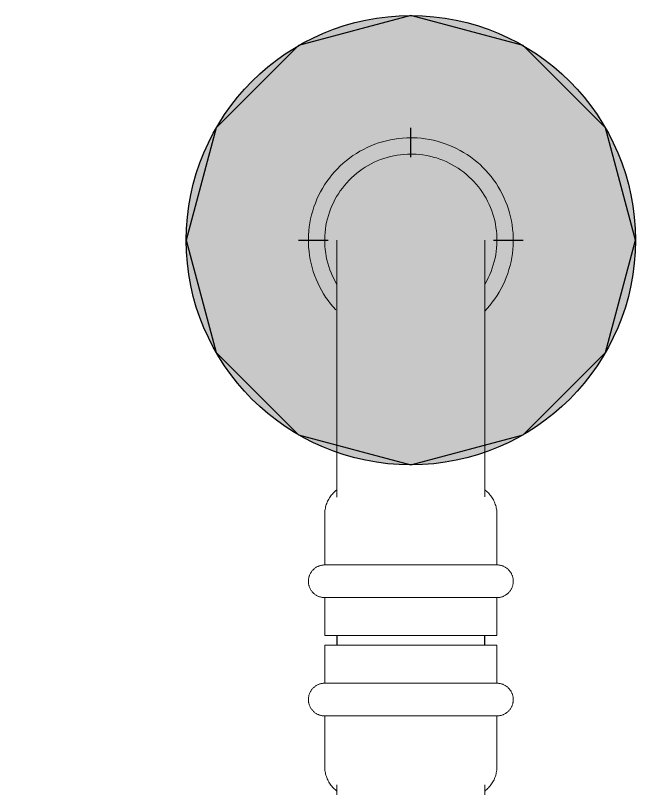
# Model space of a CAD drawing. Header units: inches. Extents: x -3327 to -1, y 8 to 1328.
# Drawn here: x -3121.24 to -3115.72, y 142.83 to 149.71 of the extents above; entities that cross this region are included whole.
import ezdxf

# ---------------------------------------------------------------- set-up
doc = ezdxf.new("R2010")
doc.units = ezdxf.units.IN
doc.header["$MEASUREMENT"] = 0
doc.layers.add('P-PIPE', color=3, linetype='Continuous', lineweight=9)
doc.layers.add('X - REF - FP', color=7, linetype='Continuous', true_color=0xb90000)

# ---------------------------------------------------------------- blocks, each defined once
blk = doc.blocks.new('Victaulic-VicPress316-Elbow 90-45deg Style P568_P571 - Standard-V1-SECOND LEVEL')
at = {"layer": 'P-PIPE'}
for p, q in [((-0.7665, 3.52), (-0.7665, 3.1815)), ((0.7665, 3.52), (-0.7665, 3.52)), ((0.7665, 3.1815), (0.7665, 3.52)), ((-0.7665, 3.1815), (0.7665, 3.1815)), ((-0.7665, 2.8905), (-0.7665, 2.439)), ((-0.7665, 2.8905), (0.7665, 2.8905)), ((0.7665, 2.439), (0.7665, 2.8905)), ((-0.6575, 2.2777), (-0.6575, 1.393)), ((0.6575, 1.393), (0.6575, 2.2777)), ((-3.1815, 0.7665), (-3.52, 0.7665)), ((-3.52, 0.7665), (-3.52, -0.7665)), ((-3.1815, -0.7665), (-3.1815, 0.7665)), ((-2.439, 0.7665), (-2.8905, 0.7665)), ((-2.8905, -0.7665), (-2.8905, 0.7665)), ((-1.393, 0.6575), (-2.2777, 0.6575)), ((-2.2777, -0.6575), (-1.393, -0.6575)), ((-3.52, -0.7665), (-3.1815, -0.7665)), ((-2.8905, -0.7665), (-2.439, -0.7665))]:
    blk.add_line(p, q, dxfattribs=at)
at = {"layer": 'P-PIPE', "flags": 128}
for points in [[(-0.7665, 2.8905), (-0.7723, 2.8906), (-0.7781, 2.891), (-0.7839, 2.8915), (-0.7897, 2.8924), (-0.7954, 2.8934), (-0.8011, 2.8947), (-0.8067, 2.8962), (-0.8123, 2.8979), (-0.8178, 2.8998), (-0.8232, 2.902), (-0.8285, 2.9044), (-0.8337, 2.9069), (-0.8388, 2.9097), (-0.8438, 2.9127), (-0.8487, 2.9159), (-0.8534, 2.9193), (-0.858, 2.9229), (-0.8624, 2.9266), (-0.8667, 2.9305), (-0.8709, 2.9346), (-0.8748, 2.9389), (-0.8786, 2.9433), (-0.8823, 2.9479), (-0.8857, 2.9526), (-0.8889, 2.9574), (-0.892, 2.9623), (-0.8948, 2.9674), (-0.8975, 2.9726), (-0.8999, 2.9779), (-0.9021, 2.9833), (-0.9041, 2.9887), (-0.9059, 2.9943), (-0.9074, 2.9999), (-0.9088, 3.0056), (-0.9099, 3.0113), (-0.9108, 3.017), (-0.9114, 3.0228), (-0.9118, 3.0286), (-0.912, 3.0344), (-0.9119, 3.0402), (-0.9117, 3.0461), (-0.9111, 3.0519), (-0.9104, 3.0576), (-0.9094, 3.0634), (-0.9082, 3.0691), (-0.9068, 3.0747), (-0.9051, 3.0803), (-0.9032, 3.0858), (-0.9011, 3.0912), (-0.8988, 3.0965), (-0.8963, 3.1018), (-0.8935, 3.1069), (-0.8906, 3.112), (-0.8875, 3.1169), (-0.8841, 3.1216), (-0.8806, 3.1263), (-0.8769, 3.1308), (-0.873, 3.1351), (-0.869, 3.1393), (-0.8648, 3.1433), (-0.8604, 3.1471), (-0.8559, 3.1508), (-0.8512, 3.1543), (-0.8464, 3.1576), (-0.8415, 3.1607), (-0.8365, 3.1636), (-0.8313, 3.1663), (-0.826, 3.1688), (-0.8207, 3.171), (-0.8152, 3.1731), (-0.8097, 3.1749), (-0.8041, 3.1765), (-0.7985, 3.1779), (-0.7928, 3.1791), (-0.787, 3.18), (-0.7813, 3.1807), (-0.7755, 3.1812), (-0.7696, 3.1815), (-0.7665, 3.1815)], [(0.7665, 3.1815), (0.7659, 3.1815), (0.764, 3.1815), (0.761, 3.1815), (0.7567, 3.1815), (0.7512, 3.1815), (0.7445, 3.1815), (0.7366, 3.1815), (0.7276, 3.1815), (0.7174, 3.1815), (0.706, 3.1815), (0.6935, 3.1815), (0.6799, 3.1815), (0.6652, 3.1815), (0.6494, 3.1815), (0.6326, 3.1815), (0.6148, 3.1815), (0.596, 3.1815), (0.5763, 3.1815), (0.5556, 3.1815), (0.534, 3.1815), (0.5116, 3.1815), (0.4884, 3.1815), (0.4644, 3.1815), (0.4396, 3.1815), (0.4141, 3.1815), (0.388, 3.1815), (0.3613, 3.1815), (0.334, 3.1815), (0.3061, 3.1815), (0.2777, 3.1815), (0.249, 3.1815), (0.2198, 3.1815), (0.1902, 3.1815), (0.1604, 3.1815), (0.1303, 3.1815), (0.1, 3.1815), (0.0695, 3.1815), (0.0389, 3.1815), (0.0083, 3.1815), (-0.0224, 3.1815), (-0.053, 3.1815), (-0.0835, 3.1815), (-0.1139, 3.1815), (-0.1442, 3.1815), (-0.1742, 3.1815), (-0.2039, 3.1815), (-0.2332, 3.1815), (-0.2623, 3.1815), (-0.2908, 3.1815), (-0.319, 3.1815), (-0.3466, 3.1815), (-0.3737, 3.1815), (-0.4001, 3.1815), (-0.4259, 3.1815), (-0.4511, 3.1815), (-0.4755, 3.1815), (-0.4992, 3.1815), (-0.522, 3.1815), (-0.5441, 3.1815), (-0.5652, 3.1815), (-0.5855, 3.1815), (-0.6048, 3.1815), (-0.6231, 3.1815), (-0.6405, 3.1815), (-0.6568, 3.1815), (-0.6721, 3.1815), (-0.6863, 3.1815), (-0.6994, 3.1815), (-0.7114, 3.1815), (-0.7222, 3.1815), (-0.7319, 3.1815), (-0.7404, 3.1815), (-0.7478, 3.1815), (-0.7539, 3.1815), (-0.7588, 3.1815), (-0.7625, 3.1815), (-0.765, 3.1815), (-0.7663, 3.1815), (-0.7665, 3.1815)], [(-0.7665, 3.1815), (-0.7659, 3.1815), (-0.764, 3.1815), (-0.761, 3.1815), (-0.7567, 3.1815), (-0.7512, 3.1815), (-0.7445, 3.1815), (-0.7366, 3.1815), (-0.7276, 3.1815)], [(0.7222, 3.1815), (0.7319, 3.1815), (0.7404, 3.1815), (0.7478, 3.1815), (0.7539, 3.1815), (0.7588, 3.1815), (0.7625, 3.1815), (0.765, 3.1815), (0.7663, 3.1815), (0.7665, 3.1815)], [(0.7665, 3.1815), (0.7723, 3.1814), (0.7781, 3.181), (0.7839, 3.1805), (0.7897, 3.1796), (0.7954, 3.1786), (0.8011, 3.1773), (0.8067, 3.1758), (0.8123, 3.1741), (0.8178, 3.1722), (0.8232, 3.17), (0.8285, 3.1676), (0.8337, 3.1651), (0.8388, 3.1623), (0.8438, 3.1593), (0.8487, 3.1561), (0.8534, 3.1527), (0.858, 3.1491), (0.8624, 3.1454), (0.8667, 3.1415), (0.8709, 3.1374), (0.8748, 3.1331), (0.8786, 3.1287), (0.8823, 3.1241), (0.8857, 3.1194), (0.8889, 3.1146), (0.892, 3.1097), (0.8948, 3.1046), (0.8975, 3.0994), (0.8999, 3.0941), (0.9021, 3.0887), (0.9041, 3.0833), (0.9059, 3.0777), (0.9074, 3.0721), (0.9088, 3.0664), (0.9099, 3.0607), (0.9108, 3.055), (0.9114, 3.0492), (0.9118, 3.0434), (0.912, 3.0376), (0.9119, 3.0318), (0.9117, 3.0259), (0.9111, 3.0201), (0.9104, 3.0144), (0.9094, 3.0086), (0.9082, 3.0029), (0.9068, 2.9973), (0.9051, 2.9917), (0.9032, 2.9862), (0.9011, 2.9808), (0.8988, 2.9755), (0.8963, 2.9702), (0.8935, 2.9651), (0.8906, 2.96), (0.8875, 2.9551), (0.8841, 2.9504), (0.8806, 2.9457), (0.8769, 2.9412), (0.873, 2.9369), (0.869, 2.9327), (0.8648, 2.9287), (0.8604, 2.9249), (0.8559, 2.9212), (0.8512, 2.9177), (0.8464, 2.9144), (0.8415, 2.9113), (0.8365, 2.9084), (0.8313, 2.9057), (0.826, 2.9032), (0.8207, 2.901), (0.8152, 2.8989), (0.8097, 2.8971), (0.8041, 2.8955), (0.7985, 2.8941), (0.7928, 2.8929), (0.787, 2.892), (0.7813, 2.8913), (0.7755, 2.8908), (0.7696, 2.8905), (0.7665, 2.8905)], [(-0.7665, 2.8905), (-0.7659, 2.8905), (-0.764, 2.8905), (-0.761, 2.8905), (-0.7567, 2.8905), (-0.7512, 2.8905), (-0.7445, 2.8905), (-0.7366, 2.8905), (-0.7276, 2.8905), (-0.7174, 2.8905), (-0.706, 2.8905), (-0.6935, 2.8905), (-0.6799, 2.8905), (-0.6652, 2.8905), (-0.6494, 2.8905), (-0.6326, 2.8905), (-0.6148, 2.8905), (-0.596, 2.8905), (-0.5763, 2.8905), (-0.5556, 2.8905), (-0.534, 2.8905), (-0.5116, 2.8905), (-0.4884, 2.8905), (-0.4644, 2.8905), (-0.4396, 2.8905), (-0.4141, 2.8905), (-0.388, 2.8905), (-0.3613, 2.8905), (-0.334, 2.8905), (-0.3061, 2.8905), (-0.2777, 2.8905), (-0.249, 2.8905), (-0.2198, 2.8905), (-0.1902, 2.8905), (-0.1604, 2.8905), (-0.1303, 2.8905), (-0.1, 2.8905), (-0.0695, 2.8905), (-0.0389, 2.8905), (-0.0083, 2.8905), (0.0224, 2.8905), (0.053, 2.8905), (0.0835, 2.8905), (0.1139, 2.8905), (0.1442, 2.8905), (0.1742, 2.8905), (0.2039, 2.8905), (0.2332, 2.8905), (0.2623, 2.8905), (0.2908, 2.8905), (0.319, 2.8905), (0.3466, 2.8905), (0.3737, 2.8905), (0.4001, 2.8905), (0.4259, 2.8905), (0.4511, 2.8905), (0.4755, 2.8905), (0.4992, 2.8905), (0.522, 2.8905), (0.5441, 2.8905), (0.5652, 2.8905), (0.5855, 2.8905), (0.6048, 2.8905), (0.6231, 2.8905), (0.6405, 2.8905), (0.6568, 2.8905), (0.6721, 2.8905), (0.6863, 2.8905), (0.6994, 2.8905), (0.7114, 2.8905), (0.7222, 2.8905), (0.7319, 2.8905), (0.7404, 2.8905), (0.7478, 2.8905), (0.7539, 2.8905), (0.7588, 2.8905), (0.7625, 2.8905), (0.765, 2.8905), (0.7663, 2.8905), (0.7665, 2.8905)], [(-0.7222, 2.8905), (-0.7319, 2.8905), (-0.7404, 2.8905), (-0.7478, 2.8905), (-0.7539, 2.8905), (-0.7588, 2.8905), (-0.7625, 2.8905), (-0.765, 2.8905), (-0.7663, 2.8905), (-0.7665, 2.8905)], [(0.7665, 2.8905), (0.7659, 2.8905), (0.764, 2.8905), (0.761, 2.8905), (0.7567, 2.8905), (0.7512, 2.8905), (0.7445, 2.8905), (0.7366, 2.8905), (0.7276, 2.8905)], [(-0.6575, 2.221), (-0.6661, 2.2277), (-0.6744, 2.2348), (-0.6824, 2.2421), (-0.6901, 2.2498), (-0.6976, 2.2578), (-0.7046, 2.2661), (-0.7114, 2.2747), (-0.7178, 2.2835), (-0.7238, 2.2926), (-0.7295, 2.3019), (-0.7348, 2.3114), (-0.7397, 2.3211), (-0.7442, 2.3311), (-0.7483, 2.3411), (-0.752, 2.3514), (-0.7553, 2.3618), (-0.7582, 2.3723), (-0.7607, 2.3829), (-0.7627, 2.3936), (-0.7643, 2.4044), (-0.7655, 2.4152), (-0.7662, 2.4261), (-0.7665, 2.437), (-0.7665, 2.439)], [(0.7665, 2.439), (0.7663, 2.4281), (0.7656, 2.4172), (0.7645, 2.4064), (0.763, 2.3956), (0.7611, 2.3849), (0.7587, 2.3742), (0.7559, 2.3637), (0.7527, 2.3533), (0.749, 2.343), (0.745, 2.3329), (0.7405, 2.3229), (0.7357, 2.3132), (0.7305, 2.3036), (0.7249, 2.2943), (0.7189, 2.2851), (0.7126, 2.2763), (0.7059, 2.2677), (0.6989, 2.2593), (0.6915, 2.2513), (0.6839, 2.2435), (0.6759, 2.2361), (0.6676, 2.229), (0.6591, 2.2222), (0.6575, 2.221)], [(-0.6575, 1.393), (-0.6581, 1.3636), (-0.6599, 1.3342), (-0.6628, 1.305), (-0.6669, 1.2758), (-0.6722, 1.2469), (-0.6786, 1.2182), (-0.6861, 1.1897), (-0.6948, 1.1616), (-0.7046, 1.1339), (-0.7156, 1.1066), (-0.7276, 1.0797), (-0.7406, 1.0534), (-0.7547, 1.0275), (-0.7698, 1.0023), (-0.786, 0.9777), (-0.8031, 0.9538), (-0.8211, 0.9305), (-0.84, 0.908), (-0.8599, 0.8863), (-0.8806, 0.8654), (-0.9021, 0.8453), (-0.9244, 0.8261), (-0.9474, 0.8078), (-0.9712, 0.7905), (-0.9956, 0.7741), (-1.0207, 0.7587), (-1.0463, 0.7443), (-1.0726, 0.731), (-1.0993, 0.7187), (-1.1265, 0.7075), (-1.1541, 0.6974), (-1.1821, 0.6884), (-1.2105, 0.6805), (-1.2391, 0.6738), (-1.268, 0.6682), (-1.2971, 0.6638), (-1.3263, 0.6605), (-1.3557, 0.6584), (-1.3851, 0.6575), (-1.393, 0.6575)], [(-1.393, -0.6575), (-1.311, -0.6559), (-1.2291, -0.6509), (-1.1475, -0.6428), (-1.0663, -0.6313), (-0.9856, -0.6166), (-0.9056, -0.5987), (-0.8263, -0.5776), (-0.748, -0.5534), (-0.6707, -0.5261), (-0.5945, -0.4956), (-0.5196, -0.4622), (-0.4461, -0.4258), (-0.3741, -0.3865), (-0.3038, -0.3443), (-0.2352, -0.2994), (-0.1685, -0.2517), (-0.1037, -0.2014), (-0.0409, -0.1486), (0.0196, -0.0933), (0.0779, -0.0356), (0.1339, 0.0244), (0.1874, 0.0865), (0.2384, 0.1508), (0.2868, 0.217), (0.3324, 0.2851), (0.3754, 0.355), (0.4155, 0.4265), (0.4527, 0.4996), (0.4869, 0.5742), (0.5181, 0.65), (0.5463, 0.727), (0.5714, 0.8051), (0.5934, 0.8841), (0.6121, 0.964), (0.6277, 1.0445), (0.64, 1.1256), (0.6491, 1.2071), (0.6549, 1.2889), (0.6574, 1.3709), (0.6575, 1.393)], [(-3.1815, 0.7665), (-3.1814, 0.7723), (-3.181, 0.7781), (-3.1805, 0.7839), (-3.1796, 0.7897), (-3.1786, 0.7954), (-3.1773, 0.8011), (-3.1758, 0.8067), (-3.1741, 0.8123), (-3.1722, 0.8178), (-3.17, 0.8232), (-3.1676, 0.8285), (-3.1651, 0.8337), (-3.1623, 0.8388), (-3.1593, 0.8438), (-3.1561, 0.8487), (-3.1527, 0.8534), (-3.1491, 0.858), (-3.1454, 0.8624), (-3.1415, 0.8667), (-3.1374, 0.8709), (-3.1331, 0.8748), (-3.1287, 0.8786), (-3.1241, 0.8823), (-3.1194, 0.8857), (-3.1146, 0.8889), (-3.1097, 0.892), (-3.1046, 0.8948), (-3.0994, 0.8975), (-3.0941, 0.8999), (-3.0887, 0.9021), (-3.0833, 0.9041), (-3.0777, 0.9059), (-3.0721, 0.9074), (-3.0664, 0.9088), (-3.0607, 0.9099), (-3.055, 0.9108), (-3.0492, 0.9114), (-3.0434, 0.9118), (-3.0376, 0.912), (-3.0318, 0.9119), (-3.0259, 0.9117), (-3.0201, 0.9111), (-3.0144, 0.9104), (-3.0086, 0.9094), (-3.0029, 0.9082), (-2.9973, 0.9068), (-2.9917, 0.9051), (-2.9862, 0.9032), (-2.9808, 0.9011), (-2.9755, 0.8988), (-2.9702, 0.8963), (-2.9651, 0.8935), (-2.96, 0.8906), (-2.9551, 0.8875), (-2.9504, 0.8841), (-2.9457, 0.8806), (-2.9412, 0.8769), (-2.9369, 0.873), (-2.9327, 0.869), (-2.9287, 0.8648), (-2.9249, 0.8604), (-2.9212, 0.8559), (-2.9177, 0.8512), (-2.9144, 0.8464), (-2.9113, 0.8415), (-2.9084, 0.8365), (-2.9057, 0.8313), (-2.9032, 0.826), (-2.901, 0.8207), (-2.8989, 0.8152), (-2.8971, 0.8097), (-2.8955, 0.8041), (-2.8941, 0.7985), (-2.8929, 0.7928), (-2.892, 0.787), (-2.8913, 0.7813), (-2.8908, 0.7755), (-2.8905, 0.7696), (-2.8905, 0.7665)], [(-3.1815, 0.7665), (-3.1815, 0.7659), (-3.1815, 0.764), (-3.1815, 0.761), (-3.1815, 0.7567), (-3.1815, 0.7512), (-3.1815, 0.7445), (-3.1815, 0.7366), (-3.1815, 0.7276), (-3.1815, 0.7174), (-3.1815, 0.706), (-3.1815, 0.6935), (-3.1815, 0.6799), (-3.1815, 0.6652), (-3.1815, 0.6494), (-3.1815, 0.6326), (-3.1815, 0.6148), (-3.1815, 0.596), (-3.1815, 0.5763), (-3.1815, 0.5556), (-3.1815, 0.534), (-3.1815, 0.5116), (-3.1815, 0.4884), (-3.1815, 0.4644), (-3.1815, 0.4396), (-3.1815, 0.4141), (-3.1815, 0.388), (-3.1815, 0.3613), (-3.1815, 0.334), (-3.1815, 0.3061), (-3.1815, 0.2777), (-3.1815, 0.249), (-3.1815, 0.2198), (-3.1815, 0.1902), (-3.1815, 0.1604), (-3.1815, 0.1303), (-3.1815, 0.1), (-3.1815, 0.0695), (-3.1815, 0.0389), (-3.1815, 0.0083), (-3.1815, -0.0224), (-3.1815, -0.053), (-3.1815, -0.0835), (-3.1815, -0.1139), (-3.1815, -0.1442), (-3.1815, -0.1742), (-3.1815, -0.2039), (-3.1815, -0.2332), (-3.1815, -0.2623), (-3.1815, -0.2908), (-3.1815, -0.319), (-3.1815, -0.3466), (-3.1815, -0.3737), (-3.1815, -0.4001), (-3.1815, -0.4259), (-3.1815, -0.4511), (-3.1815, -0.4755), (-3.1815, -0.4992), (-3.1815, -0.522), (-3.1815, -0.5441), (-3.1815, -0.5652), (-3.1815, -0.5855), (-3.1815, -0.6048), (-3.1815, -0.6231), (-3.1815, -0.6405), (-3.1815, -0.6568), (-3.1815, -0.6721), (-3.1815, -0.6863), (-3.1815, -0.6994), (-3.1815, -0.7114), (-3.1815, -0.7222), (-3.1815, -0.7319), (-3.1815, -0.7404), (-3.1815, -0.7478), (-3.1815, -0.7539), (-3.1815, -0.7588), (-3.1815, -0.7625), (-3.1815, -0.765), (-3.1815, -0.7663), (-3.1815, -0.7665)], [(-3.1815, 0.7222), (-3.1815, 0.7319), (-3.1815, 0.7404), (-3.1815, 0.7478), (-3.1815, 0.7539), (-3.1815, 0.7588), (-3.1815, 0.7625), (-3.1815, 0.765), (-3.1815, 0.7663), (-3.1815, 0.7665)], [(-2.8905, -0.7665), (-2.8905, -0.7659), (-2.8905, -0.764), (-2.8905, -0.761), (-2.8905, -0.7567), (-2.8905, -0.7512), (-2.8905, -0.7445), (-2.8905, -0.7366), (-2.8905, -0.7276), (-2.8905, -0.7174), (-2.8905, -0.706), (-2.8905, -0.6935), (-2.8905, -0.6799), (-2.8905, -0.6652), (-2.8905, -0.6494), (-2.8905, -0.6326), (-2.8905, -0.6148), (-2.8905, -0.596), (-2.8905, -0.5763), (-2.8905, -0.5556), (-2.8905, -0.534), (-2.8905, -0.5116), (-2.8905, -0.4884), (-2.8905, -0.4644), (-2.8905, -0.4396), (-2.8905, -0.4141), (-2.8905, -0.388), (-2.8905, -0.3613), (-2.8905, -0.334), (-2.8905, -0.3061), (-2.8905, -0.2777), (-2.8905, -0.249), (-2.8905, -0.2198), (-2.8905, -0.1902), (-2.8905, -0.1604), (-2.8905, -0.1303), (-2.8905, -0.1), (-2.8905, -0.0695), (-2.8905, -0.0389), (-2.8905, -0.0083), (-2.8905, 0.0224), (-2.8905, 0.053), (-2.8905, 0.0835), (-2.8905, 0.1139), (-2.8905, 0.1442), (-2.8905, 0.1742), (-2.8905, 0.2039), (-2.8905, 0.2332), (-2.8905, 0.2623), (-2.8905, 0.2908), (-2.8905, 0.319), (-2.8905, 0.3466), (-2.8905, 0.3737), (-2.8905, 0.4001), (-2.8905, 0.4259), (-2.8905, 0.4511), (-2.8905, 0.4755), (-2.8905, 0.4992), (-2.8905, 0.522), (-2.8905, 0.5441), (-2.8905, 0.5652), (-2.8905, 0.5855), (-2.8905, 0.6048), (-2.8905, 0.6231), (-2.8905, 0.6405), (-2.8905, 0.6568), (-2.8905, 0.6721), (-2.8905, 0.6863), (-2.8905, 0.6994), (-2.8905, 0.7114), (-2.8905, 0.7222), (-2.8905, 0.7319), (-2.8905, 0.7404), (-2.8905, 0.7478), (-2.8905, 0.7539), (-2.8905, 0.7588), (-2.8905, 0.7625), (-2.8905, 0.765), (-2.8905, 0.7663), (-2.8905, 0.7665)], [(-2.8905, 0.7665), (-2.8905, 0.7659), (-2.8905, 0.764), (-2.8905, 0.761), (-2.8905, 0.7567), (-2.8905, 0.7512), (-2.8905, 0.7445), (-2.8905, 0.7366), (-2.8905, 0.7276)], [(-2.439, 0.7665), (-2.4281, 0.7663), (-2.4172, 0.7656), (-2.4064, 0.7645), (-2.3956, 0.763), (-2.3849, 0.7611), (-2.3742, 0.7587), (-2.3637, 0.7559), (-2.3533, 0.7527), (-2.343, 0.749), (-2.3329, 0.745), (-2.3229, 0.7405), (-2.3132, 0.7357), (-2.3036, 0.7305), (-2.2943, 0.7249), (-2.2851, 0.7189), (-2.2763, 0.7126), (-2.2677, 0.7059), (-2.2593, 0.6989), (-2.2513, 0.6915), (-2.2435, 0.6839), (-2.2361, 0.6759), (-2.229, 0.6676), (-2.2222, 0.6591), (-2.221, 0.6575)], [(-2.221, -0.6575), (-2.2277, -0.6661), (-2.2348, -0.6744), (-2.2421, -0.6824), (-2.2498, -0.6901), (-2.2578, -0.6976), (-2.2661, -0.7046), (-2.2747, -0.7114), (-2.2835, -0.7178), (-2.2926, -0.7238), (-2.3019, -0.7295), (-2.3114, -0.7348), (-2.3211, -0.7397), (-2.3311, -0.7442), (-2.3411, -0.7483), (-2.3514, -0.752), (-2.3618, -0.7553), (-2.3723, -0.7582), (-2.3829, -0.7607), (-2.3936, -0.7627), (-2.4044, -0.7643), (-2.4152, -0.7655), (-2.4261, -0.7662), (-2.437, -0.7665), (-2.439, -0.7665)], [(-3.1815, -0.7665), (-3.1815, -0.7659), (-3.1815, -0.764), (-3.1815, -0.761), (-3.1815, -0.7567), (-3.1815, -0.7512), (-3.1815, -0.7445), (-3.1815, -0.7366), (-3.1815, -0.7276)], [(-2.8905, -0.7222), (-2.8905, -0.7319), (-2.8905, -0.7404), (-2.8905, -0.7478), (-2.8905, -0.7539), (-2.8905, -0.7588), (-2.8905, -0.7625), (-2.8905, -0.765), (-2.8905, -0.7663), (-2.8905, -0.7665)], [(-2.8905, -0.7665), (-2.8906, -0.7723), (-2.891, -0.7781), (-2.8915, -0.7839), (-2.8924, -0.7897), (-2.8934, -0.7954), (-2.8947, -0.8011), (-2.8962, -0.8067), (-2.8979, -0.8123), (-2.8998, -0.8178), (-2.902, -0.8232), (-2.9044, -0.8285), (-2.9069, -0.8337), (-2.9097, -0.8388), (-2.9127, -0.8438), (-2.9159, -0.8487), (-2.9193, -0.8534), (-2.9229, -0.858), (-2.9266, -0.8624), (-2.9305, -0.8667), (-2.9346, -0.8709), (-2.9389, -0.8748), (-2.9433, -0.8786), (-2.9479, -0.8823), (-2.9526, -0.8857), (-2.9574, -0.8889), (-2.9623, -0.892), (-2.9674, -0.8948), (-2.9726, -0.8975), (-2.9779, -0.8999), (-2.9833, -0.9021), (-2.9887, -0.9041), (-2.9943, -0.9059), (-2.9999, -0.9074), (-3.0056, -0.9088), (-3.0113, -0.9099), (-3.017, -0.9108), (-3.0228, -0.9114), (-3.0286, -0.9118), (-3.0344, -0.912), (-3.0402, -0.9119), (-3.0461, -0.9117), (-3.0519, -0.9111), (-3.0576, -0.9104), (-3.0634, -0.9094), (-3.0691, -0.9082), (-3.0747, -0.9068), (-3.0803, -0.9051), (-3.0858, -0.9032), (-3.0912, -0.9011), (-3.0965, -0.8988), (-3.1018, -0.8963), (-3.1069, -0.8935), (-3.112, -0.8906), (-3.1169, -0.8875), (-3.1216, -0.8841), (-3.1263, -0.8806), (-3.1308, -0.8769), (-3.1351, -0.873), (-3.1393, -0.869), (-3.1433, -0.8648), (-3.1471, -0.8604), (-3.1508, -0.8559), (-3.1543, -0.8512), (-3.1576, -0.8464), (-3.1607, -0.8415), (-3.1636, -0.8365), (-3.1663, -0.8313), (-3.1688, -0.826), (-3.171, -0.8207), (-3.1731, -0.8152), (-3.1749, -0.8097), (-3.1765, -0.8041), (-3.1779, -0.7985), (-3.1791, -0.7928), (-3.18, -0.787), (-3.1807, -0.7813), (-3.1812, -0.7755), (-3.1815, -0.7696), (-3.1815, -0.7665)]]:
    blk.add_lwpolyline(points, dxfattribs=at)
blk = doc.blocks.new('Victaulic-VicPress316-Elbow 90-45deg Style P568_P571 - Standard-V2-SECOND LEVEL')
at = {"layer": 'P-PIPE'}
for p, q in [((-3203.7035, 731.097), (-3203.7035, 730.203)), ((-3202.3885, 730.2057), (-3202.3885, 731.097)), ((-3203.8125, 730.051), (-3203.8125, 729.5995)), ((-3202.2795, 729.5995), (-3202.2795, 730.051)), ((-3203.046, 729.5995), (-3203.8125, 729.5995)), ((-3202.2795, 729.5995), (-3203.046, 729.5995)), ((-3203.8125, 729.3085), (-3203.8125, 728.97)), ((-3203.046, 729.3085), (-3203.8125, 729.3085)), ((-3202.2795, 729.3085), (-3203.046, 729.3085)), ((-3202.2795, 728.97), (-3202.2795, 729.3085)), ((-3203.8125, 728.97), (-3203.046, 728.97)), ((-3203.046, 728.97), (-3202.2795, 728.97))]:
    blk.add_line(p, q, dxfattribs=at)
at = {"layer": 'P-PIPE', "flags": 128}
for points in [[(-3203.046, 733.402), (-3203.0825, 733.4013), (-3203.1189, 733.3991), (-3203.1552, 733.3954), (-3203.1913, 733.3904), (-3203.2272, 733.3838), (-3203.2628, 733.3759), (-3203.2981, 733.3665), (-3203.3329, 733.3557), (-3203.3673, 733.3435), (-3203.4012, 733.33), (-3203.4345, 733.3151), (-3203.4672, 733.2989), (-3203.4992, 733.2815), (-3203.5305, 733.2627), (-3203.561, 733.2427), (-3203.5907, 733.2215), (-3203.6195, 733.1991), (-3203.6474, 733.1756), (-3203.6743, 733.1511), (-3203.7003, 733.1254), (-3203.7252, 733.0987), (-3203.749, 733.0711), (-3203.7716, 733.0425), (-3203.7931, 733.0131), (-3203.8135, 732.9828), (-3203.8326, 732.9517), (-3203.8504, 732.9199), (-3203.8669, 732.8873), (-3203.8822, 732.8542), (-3203.8961, 732.8205), (-3203.9086, 732.7862), (-3203.9198, 732.7515), (-3203.9295, 732.7163), (-3203.9379, 732.6808), (-3203.9448, 732.645), (-3203.9503, 732.6089), (-3203.9543, 732.5727), (-3203.9569, 732.5363), (-3203.958, 732.4998), (-3203.9577, 732.4634), (-3203.9559, 732.4269), (-3203.9526, 732.3906), (-3203.9479, 732.3544), (-3203.9418, 732.3185), (-3203.9342, 732.2828), (-3203.9252, 732.2474), (-3203.9148, 732.2125), (-3203.903, 732.178), (-3203.8898, 732.1439), (-3203.8753, 732.1105), (-3203.8595, 732.0776), (-3203.8423, 732.0454), (-3203.8239, 732.0139), (-3203.8043, 731.9832), (-3203.7834, 731.9533), (-3203.7613, 731.9242), (-3203.7381, 731.8961), (-3203.7138, 731.8689)], [(-3202.3885, 731.8581), (-3202.3669, 731.8813), (-3202.3431, 731.9089), (-3202.3205, 731.9375), (-3202.2989, 731.9669), (-3202.2786, 731.9972), (-3202.2595, 732.0283), (-3202.2417, 732.0601), (-3202.2251, 732.0927), (-3202.2099, 732.1258), (-3202.196, 732.1595), (-3202.1835, 732.1938), (-3202.1723, 732.2285), (-3202.1626, 732.2637), (-3202.1542, 732.2992), (-3202.1473, 732.335), (-3202.1418, 732.3711), (-3202.1378, 732.4073), (-3202.1352, 732.4437), (-3202.1341, 732.4802), (-3202.1344, 732.5166), (-3202.1362, 732.5531), (-3202.1395, 732.5894), (-3202.1442, 732.6256), (-3202.1503, 732.6615), (-3202.1579, 732.6972), (-3202.1669, 732.7326), (-3202.1773, 732.7675), (-3202.1891, 732.802), (-3202.2022, 732.8361), (-3202.2168, 732.8695), (-3202.2326, 732.9024), (-3202.2497, 732.9346), (-3202.2682, 732.9661), (-3202.2878, 732.9968), (-3202.3087, 733.0267), (-3202.3307, 733.0558), (-3202.3539, 733.0839), (-3202.3782, 733.1111), (-3202.4036, 733.1373), (-3202.43, 733.1625), (-3202.4574, 733.1866), (-3202.4857, 733.2096), (-3202.515, 733.2314), (-3202.545, 733.2521), (-3202.5759, 733.2715), (-3202.6075, 733.2897), (-3202.6399, 733.3066), (-3202.6728, 733.3221), (-3202.7064, 733.3364), (-3202.7405, 733.3493), (-3202.7751, 733.3608), (-3202.8102, 733.371), (-3202.8456, 733.3797), (-3202.8813, 733.387), (-3202.9173, 733.3929), (-3202.9535, 733.3973), (-3202.9899, 733.4003), (-3203.0263, 733.4018), (-3203.046, 733.402)], [(-3203.046, 733.2565), (-3203.0767, 733.2559), (-3203.1073, 733.254), (-3203.1378, 733.251), (-3203.1682, 733.2467), (-3203.1983, 733.2412), (-3203.2282, 733.2345), (-3203.2579, 733.2266), (-3203.2872, 733.2176), (-3203.3161, 733.2074), (-3203.3445, 733.196), (-3203.3725, 733.1835), (-3203.4, 733.1699), (-3203.4269, 733.1552), (-3203.4532, 733.1394), (-3203.4788, 733.1226), (-3203.5038, 733.1048), (-3203.528, 733.086), (-3203.5515, 733.0663), (-3203.5741, 733.0456), (-3203.5959, 733.024), (-3203.6168, 733.0016), (-3203.6368, 732.9784), (-3203.6559, 732.9544), (-3203.674, 732.9296), (-3203.691, 732.9041), (-3203.7071, 732.878), (-3203.7221, 732.8513), (-3203.736, 732.824), (-3203.7488, 732.7961), (-3203.7604, 732.7677), (-3203.771, 732.739), (-3203.7804, 732.7098), (-3203.7886, 732.6802), (-3203.7956, 732.6504), (-3203.8014, 732.6203), (-3203.806, 732.59), (-3203.8094, 732.5595), (-3203.8116, 732.5289), (-3203.8125, 732.4983), (-3203.8122, 732.4676), (-3203.8107, 732.437), (-3203.808, 732.4065), (-3203.804, 732.3761), (-3203.7989, 732.3458), (-3203.7925, 732.3158), (-3203.7849, 732.2861), (-3203.7762, 732.2568), (-3203.7663, 732.2277), (-3203.7552, 732.1992), (-3203.743, 732.171), (-3203.7297, 732.1434), (-3203.7153, 732.1163), (-3203.7035, 732.0962)], [(-3202.385, 732.102), (-3202.37, 732.1287), (-3202.3561, 732.156), (-3202.3433, 732.1839), (-3202.3316, 732.2123), (-3202.3211, 732.241), (-3202.3117, 732.2702), (-3202.3035, 732.2998), (-3202.2965, 732.3296), (-3202.2907, 732.3597), (-3202.2861, 732.39), (-3202.2827, 732.4205), (-3202.2805, 732.4511), (-3202.2796, 732.4817), (-3202.2799, 732.5124), (-3202.2814, 732.543), (-3202.2841, 732.5735), (-3202.2881, 732.6039), (-3202.2932, 732.6342), (-3202.2996, 732.6642), (-3202.3071, 732.6939), (-3202.3159, 732.7232), (-3202.3258, 732.7523), (-3202.3369, 732.7808), (-3202.3491, 732.809), (-3202.3624, 732.8366), (-3202.3768, 732.8637), (-3202.3923, 732.8901), (-3202.4088, 732.9159), (-3202.4263, 732.9411), (-3202.4449, 732.9655), (-3202.4644, 732.9892), (-3202.4848, 733.012), (-3202.5061, 733.0341), (-3202.5283, 733.0552), (-3202.5513, 733.0755), (-3202.5751, 733.0948), (-3202.5997, 733.1131), (-3202.625, 733.1305), (-3202.6509, 733.1468), (-3202.6775, 733.1621), (-3202.7047, 733.1763), (-3202.7324, 733.1894), (-3202.7606, 733.2014), (-3202.7893, 733.2122), (-3202.8184, 733.2219), (-3202.8478, 733.2304), (-3202.8776, 733.2378), (-3202.9076, 733.2439), (-3202.9379, 733.2488), (-3202.9683, 733.2525), (-3202.9989, 733.255), (-3203.0295, 733.2563), (-3203.046, 733.2565)], [(-3203.7035, 732.49), (-3203.7035, 732.4889), (-3203.7035, 732.4855), (-3203.7035, 732.48), (-3203.7035, 732.4722), (-3203.7035, 732.4622), (-3203.7035, 732.4501), (-3203.7035, 732.4358), (-3203.7035, 732.4193), (-3203.7035, 732.4007), (-3203.7035, 732.38), (-3203.7035, 732.3573), (-3203.7035, 732.3326), (-3203.7035, 732.3059), (-3203.7035, 732.2772), (-3203.7035, 732.2467), (-3203.7035, 732.2143), (-3203.7035, 732.1802), (-3203.7035, 732.1443), (-3203.7035, 732.1067), (-3203.7035, 732.0675), (-3203.7035, 732.0268), (-3203.7035, 731.9846), (-3203.7035, 731.9409), (-3203.7035, 731.8959), (-3203.7035, 731.8496), (-3203.7035, 731.8022), (-3203.7035, 731.7536), (-3203.7035, 731.7039), (-3203.7035, 731.6533), (-3203.7035, 731.6018), (-3203.7035, 731.5494), (-3203.7035, 731.4964), (-3203.7035, 731.4427), (-3203.7035, 731.3885), (-3203.7035, 731.3338), (-3203.7035, 731.2787), (-3203.7035, 731.2233), (-3203.7035, 731.1677), (-3203.7035, 731.112), (-3203.7035, 731.097)], [(-3202.3885, 731.097), (-3202.3885, 731.1527), (-3202.3885, 731.2083), (-3202.3885, 731.2638), (-3202.3885, 731.3189), (-3202.3885, 731.3737), (-3202.3885, 731.4281), (-3202.3885, 731.482), (-3202.3885, 731.5352), (-3202.3885, 731.5877), (-3202.3885, 731.6395), (-3202.3885, 731.6903), (-3202.3885, 731.7403), (-3202.3885, 731.7892), (-3202.3885, 731.8369), (-3202.3885, 731.8835), (-3202.3885, 731.9289), (-3202.3885, 731.9729), (-3202.3885, 732.0155), (-3202.3885, 732.0567), (-3202.3885, 732.0963), (-3202.3885, 732.1343), (-3202.3885, 732.1706), (-3202.3885, 732.2053), (-3202.3885, 732.2381), (-3202.3885, 732.2692), (-3202.3885, 732.2983), (-3202.3885, 732.3256), (-3202.3885, 732.3508), (-3202.3885, 732.3741), (-3202.3885, 732.3953), (-3202.3885, 732.4145), (-3202.3885, 732.4315), (-3202.3885, 732.4464), (-3202.3885, 732.4592), (-3202.3885, 732.4697), (-3202.3885, 732.4781), (-3202.3885, 732.4843), (-3202.3885, 732.4882), (-3202.3885, 732.4899), (-3202.3885, 732.49)], [(-3203.8125, 730.051), (-3203.8123, 730.0619), (-3203.8117, 730.0728), (-3203.8106, 730.0836), (-3203.8091, 730.0944), (-3203.8071, 730.1051), (-3203.8047, 730.1158), (-3203.8019, 730.1263), (-3203.7987, 730.1367), (-3203.7951, 730.147), (-3203.791, 730.1571), (-3203.7866, 730.1671), (-3203.7817, 730.1768), (-3203.7765, 730.1864), (-3203.7709, 730.1957), (-3203.7649, 730.2049), (-3203.7586, 730.2137), (-3203.7519, 730.2223), (-3203.7449, 730.2307), (-3203.7376, 730.2387), (-3203.7299, 730.2465), (-3203.7219, 730.2539), (-3203.7137, 730.261), (-3203.7051, 730.2678), (-3203.7035, 730.269)], [(-3202.3885, 730.269), (-3202.38, 730.2623), (-3202.3716, 730.2552), (-3202.3636, 730.2479), (-3202.3559, 730.2402), (-3202.3485, 730.2322), (-3202.3414, 730.2239), (-3202.3347, 730.2153), (-3202.3283, 730.2065), (-3202.3222, 730.1974), (-3202.3166, 730.1881), (-3202.3113, 730.1786), (-3202.3063, 730.1689), (-3202.3018, 730.1589), (-3202.2977, 730.1489), (-3202.294, 730.1386), (-3202.2907, 730.1282), (-3202.2878, 730.1177), (-3202.2854, 730.1071), (-3202.2833, 730.0964), (-3202.2817, 730.0856), (-3202.2806, 730.0748), (-3202.2798, 730.0639), (-3202.2795, 730.053), (-3202.2795, 730.051)], [(-3203.8125, 729.3085), (-3203.8184, 729.3086), (-3203.8242, 729.309), (-3203.83, 729.3095), (-3203.8357, 729.3104), (-3203.8414, 729.3114), (-3203.8471, 729.3127), (-3203.8528, 729.3142), (-3203.8583, 729.3159), (-3203.8638, 729.3178), (-3203.8692, 729.32), (-3203.8745, 729.3224), (-3203.8797, 729.3249), (-3203.8848, 729.3277), (-3203.8898, 729.3307), (-3203.8947, 729.3339), (-3203.8994, 729.3373), (-3203.904, 729.3409), (-3203.9085, 729.3446), (-3203.9128, 729.3485), (-3203.9169, 729.3526), (-3203.9209, 729.3569), (-3203.9247, 729.3613), (-3203.9283, 729.3659), (-3203.9317, 729.3706), (-3203.935, 729.3754), (-3203.938, 729.3803), (-3203.9409, 729.3854), (-3203.9435, 729.3906), (-3203.9459, 729.3959), (-3203.9482, 729.4013), (-3203.9502, 729.4067), (-3203.9519, 729.4123), (-3203.9535, 729.4179), (-3203.9548, 729.4236), (-3203.9559, 729.4293), (-3203.9568, 729.435), (-3203.9574, 729.4408), (-3203.9579, 729.4466), (-3203.958, 729.4524), (-3203.958, 729.4582), (-3203.9577, 729.4641), (-3203.9572, 729.4699), (-3203.9564, 729.4756), (-3203.9554, 729.4814), (-3203.9542, 729.4871), (-3203.9528, 729.4927), (-3203.9511, 729.4983), (-3203.9493, 729.5038), (-3203.9472, 729.5092), (-3203.9448, 729.5145), (-3203.9423, 729.5198), (-3203.9396, 729.5249), (-3203.9366, 729.53), (-3203.9335, 729.5349), (-3203.9302, 729.5396), (-3203.9267, 729.5443), (-3203.923, 729.5488), (-3203.9191, 729.5531), (-3203.915, 729.5573), (-3203.9108, 729.5613), (-3203.9065, 729.5651), (-3203.9019, 729.5688), (-3203.8973, 729.5723), (-3203.8925, 729.5756), (-3203.8875, 729.5787), (-3203.8825, 729.5816), (-3203.8773, 729.5843), (-3203.8721, 729.5868), (-3203.8667, 729.589), (-3203.8613, 729.5911), (-3203.8558, 729.5929), (-3203.8502, 729.5945), (-3203.8445, 729.5959), (-3203.8388, 729.5971), (-3203.8331, 729.598), (-3203.8273, 729.5987), (-3203.8215, 729.5992), (-3203.8157, 729.5995), (-3203.8125, 729.5995)], [(-3203.046, 729.5995), (-3203.0767, 729.5995), (-3203.1073, 729.5995), (-3203.1378, 729.5995), (-3203.1682, 729.5995), (-3203.1983, 729.5995), (-3203.2282, 729.5995), (-3203.2579, 729.5995), (-3203.2872, 729.5995), (-3203.3161, 729.5995), (-3203.3445, 729.5995), (-3203.3725, 729.5995), (-3203.4, 729.5995), (-3203.4269, 729.5995), (-3203.4532, 729.5995), (-3203.4788, 729.5995), (-3203.5038, 729.5995), (-3203.528, 729.5995), (-3203.5515, 729.5995), (-3203.5741, 729.5995), (-3203.5959, 729.5995), (-3203.6168, 729.5995), (-3203.6368, 729.5995), (-3203.6559, 729.5995), (-3203.674, 729.5995), (-3203.691, 729.5995), (-3203.7071, 729.5995), (-3203.7221, 729.5995), (-3203.736, 729.5995), (-3203.7488, 729.5995), (-3203.7604, 729.5995), (-3203.771, 729.5995), (-3203.7804, 729.5995), (-3203.7886, 729.5995), (-3203.7956, 729.5995), (-3203.8014, 729.5995), (-3203.806, 729.5995), (-3203.8094, 729.5995), (-3203.8116, 729.5995), (-3203.8125, 729.5995), (-3203.8125, 729.5995)], [(-3203.8125, 729.5995), (-3203.8119, 729.5995), (-3203.8101, 729.5995), (-3203.807, 729.5995), (-3203.8028, 729.5995), (-3203.7973, 729.5995), (-3203.7906, 729.5995), (-3203.7827, 729.5995), (-3203.7736, 729.5995)], [(-3202.2795, 729.5995), (-3202.2802, 729.5995), (-3202.282, 729.5995), (-3202.2851, 729.5995), (-3202.2893, 729.5995), (-3202.2948, 729.5995), (-3202.3015, 729.5995), (-3202.3094, 729.5995), (-3202.3185, 729.5995), (-3202.3287, 729.5995), (-3202.34, 729.5995), (-3202.3525, 729.5995), (-3202.3662, 729.5995), (-3202.3809, 729.5995), (-3202.3966, 729.5995), (-3202.4134, 729.5995), (-3202.4312, 729.5995), (-3202.45, 729.5995), (-3202.4698, 729.5995), (-3202.4905, 729.5995), (-3202.512, 729.5995), (-3202.5344, 729.5995), (-3202.5577, 729.5995), (-3202.5817, 729.5995), (-3202.6064, 729.5995), (-3202.6319, 729.5995), (-3202.658, 729.5995), (-3202.6848, 729.5995), (-3202.7121, 729.5995), (-3202.7399, 729.5995), (-3202.7683, 729.5995), (-3202.7971, 729.5995), (-3202.8263, 729.5995), (-3202.8558, 729.5995), (-3202.8857, 729.5995), (-3202.9158, 729.5995), (-3202.9461, 729.5995), (-3202.9765, 729.5995), (-3203.0071, 729.5995), (-3203.0378, 729.5995), (-3203.046, 729.5995)], [(-3202.3211, 729.5995), (-3202.3117, 729.5995), (-3202.3035, 729.5995), (-3202.2965, 729.5995), (-3202.2907, 729.5995), (-3202.2861, 729.5995), (-3202.2827, 729.5995), (-3202.2805, 729.5995), (-3202.2796, 729.5995), (-3202.2795, 729.5995)], [(-3202.2795, 729.5995), (-3202.2737, 729.5994), (-3202.2679, 729.599), (-3202.2621, 729.5985), (-3202.2564, 729.5976), (-3202.2506, 729.5966), (-3202.245, 729.5953), (-3202.2393, 729.5938), (-3202.2338, 729.5921), (-3202.2283, 729.5902), (-3202.2229, 729.588), (-3202.2176, 729.5856), (-3202.2124, 729.5831), (-3202.2072, 729.5803), (-3202.2023, 729.5773), (-3202.1974, 729.5741), (-3202.1926, 729.5707), (-3202.1881, 729.5671), (-3202.1836, 729.5634), (-3202.1793, 729.5595), (-3202.1752, 729.5554), (-3202.1712, 729.5511), (-3202.1674, 729.5467), (-3202.1638, 729.5421), (-3202.1603, 729.5374), (-3202.1571, 729.5326), (-3202.1541, 729.5277), (-3202.1512, 729.5226), (-3202.1486, 729.5174), (-3202.1461, 729.5121), (-3202.1439, 729.5067), (-3202.1419, 729.5013), (-3202.1401, 729.4957), (-3202.1386, 729.4901), (-3202.1373, 729.4844), (-3202.1362, 729.4787), (-3202.1353, 729.473), (-3202.1346, 729.4672), (-3202.1342, 729.4614), (-3202.134, 729.4556), (-3202.1341, 729.4498), (-3202.1344, 729.4439), (-3202.1349, 729.4381), (-3202.1357, 729.4324), (-3202.1366, 729.4266), (-3202.1378, 729.4209), (-3202.1393, 729.4153), (-3202.1409, 729.4097), (-3202.1428, 729.4042), (-3202.1449, 729.3988), (-3202.1472, 729.3935), (-3202.1498, 729.3882), (-3202.1525, 729.3831), (-3202.1554, 729.378), (-3202.1586, 729.3731), (-3202.1619, 729.3684), (-3202.1654, 729.3637), (-3202.1691, 729.3592), (-3202.173, 729.3549), (-3202.177, 729.3507), (-3202.1813, 729.3467), (-3202.1856, 729.3429), (-3202.1901, 729.3392), (-3202.1948, 729.3357), (-3202.1996, 729.3324), (-3202.2045, 729.3293), (-3202.2096, 729.3264), (-3202.2147, 729.3237), (-3202.22, 729.3212), (-3202.2254, 729.319), (-3202.2308, 729.3169), (-3202.2363, 729.3151), (-3202.2419, 729.3135), (-3202.2476, 729.3121), (-3202.2533, 729.3109), (-3202.259, 729.31), (-3202.2648, 729.3093), (-3202.2706, 729.3088), (-3202.2764, 729.3085), (-3202.2795, 729.3085)], [(-3203.771, 729.3085), (-3203.7804, 729.3085), (-3203.7886, 729.3085), (-3203.7956, 729.3085), (-3203.8014, 729.3085), (-3203.806, 729.3085), (-3203.8094, 729.3085), (-3203.8116, 729.3085), (-3203.8125, 729.3085), (-3203.8125, 729.3085)], [(-3203.8125, 729.3085), (-3203.8119, 729.3085), (-3203.8101, 729.3085), (-3203.807, 729.3085), (-3203.8028, 729.3085), (-3203.7973, 729.3085), (-3203.7906, 729.3085), (-3203.7827, 729.3085), (-3203.7736, 729.3085), (-3203.7634, 729.3085), (-3203.752, 729.3085), (-3203.7395, 729.3085), (-3203.7259, 729.3085), (-3203.7112, 729.3085), (-3203.6955, 729.3085), (-3203.6787, 729.3085), (-3203.6608, 729.3085), (-3203.642, 729.3085), (-3203.6223, 729.3085), (-3203.6016, 729.3085), (-3203.5801, 729.3085), (-3203.5577, 729.3085), (-3203.5344, 729.3085), (-3203.5104, 729.3085), (-3203.4856, 729.3085), (-3203.4602, 729.3085), (-3203.4341, 729.3085), (-3203.4073, 729.3085), (-3203.38, 729.3085), (-3203.3521, 729.3085), (-3203.3238, 729.3085), (-3203.295, 729.3085), (-3203.2658, 729.3085), (-3203.2363, 729.3085), (-3203.2064, 729.3085), (-3203.1763, 729.3085), (-3203.146, 729.3085), (-3203.1155, 729.3085), (-3203.085, 729.3085), (-3203.0543, 729.3085), (-3203.046, 729.3085)], [(-3203.046, 729.3085), (-3203.0154, 729.3085), (-3202.9848, 729.3085), (-3202.9543, 729.3085), (-3202.9239, 729.3085), (-3202.8938, 729.3085), (-3202.8638, 729.3085), (-3202.8342, 729.3085), (-3202.8049, 729.3085), (-3202.776, 729.3085), (-3202.7476, 729.3085), (-3202.7196, 729.3085), (-3202.6921, 729.3085), (-3202.6652, 729.3085), (-3202.6389, 729.3085), (-3202.6132, 729.3085), (-3202.5883, 729.3085), (-3202.5641, 729.3085), (-3202.5406, 729.3085), (-3202.518, 729.3085), (-3202.4962, 729.3085), (-3202.4753, 729.3085), (-3202.4553, 729.3085), (-3202.4362, 729.3085), (-3202.4181, 729.3085), (-3202.4011, 729.3085), (-3202.385, 729.3085), (-3202.37, 729.3085), (-3202.3561, 729.3085), (-3202.3433, 729.3085), (-3202.3316, 729.3085), (-3202.3211, 729.3085), (-3202.3117, 729.3085), (-3202.3035, 729.3085), (-3202.2965, 729.3085), (-3202.2907, 729.3085), (-3202.2861, 729.3085), (-3202.2827, 729.3085), (-3202.2805, 729.3085), (-3202.2796, 729.3085), (-3202.2795, 729.3085)], [(-3202.2795, 729.3085), (-3202.2802, 729.3085), (-3202.282, 729.3085), (-3202.2851, 729.3085), (-3202.2893, 729.3085), (-3202.2948, 729.3085), (-3202.3015, 729.3085), (-3202.3094, 729.3085), (-3202.3185, 729.3085)]]:
    blk.add_lwpolyline(points, dxfattribs=at)

msp = doc.modelspace()

# ---------------------------------------------------------------- hatches: boundary and pattern name
at = {"layer": 'X - REF - FP'}
h = msp.add_hatch(color=256, dxfattribs=at)
edge = h.paths.add_edge_path(flags=0)
edge.add_arc((-3117.7233, 147.7095), 2, 0, 360)
msp.add_hatch(color=256, dxfattribs=at).paths.add_polyline_path([(-3117.7233, 145.7095), (-3116.7233, 145.9775), (-3115.9912, 146.7095), (-3115.7233, 147.7095), (-3115.9912, 148.7095), (-3116.7233, 149.4416), (-3117.7233, 149.7095), (-3118.7233, 149.4416), (-3119.4553, 148.7095), (-3119.7233, 147.7095), (-3119.4553, 146.7095), (-3118.7233, 145.9775)], flags=0)

# ---------------------------------------------------------------- linework, layer by layer
for p, q in [((-3117.7233, 149.7095), (-3118.7233, 149.4416)), ((-3116.7233, 149.4416), (-3117.7233, 149.7095)), ((-3118.7233, 149.4416), (-3119.4553, 148.7095)), ((-3115.9912, 148.7095), (-3116.7233, 149.4416)), ((-3119.4553, 148.7095), (-3119.7233, 147.7095)), ((-3117.7233, 148.4473), (-3117.7233, 148.7095)), ((-3115.7233, 147.7095), (-3115.9912, 148.7095)), ((-3119.7233, 147.7095), (-3119.4553, 146.7095)), ((-3118.7233, 147.7095), (-3118.4591, 147.7095)), ((-3116.9874, 147.7095), (-3116.7233, 147.7095)), ((-3115.9912, 146.7095), (-3115.7233, 147.7095)), ((-3119.4553, 146.7095), (-3118.7233, 145.9775)), ((-3116.7233, 145.9775), (-3115.9912, 146.7095)), ((-3118.7233, 145.9775), (-3117.7233, 145.7095)), ((-3117.7233, 145.7095), (-3116.7233, 145.9775)), ((-3118.3808, 144.1895), (-3118.3808, 144.1045)), ((-3117.0658, 144.1045), (-3117.0658, 144.1895))]:
    msp.add_line(p, q, dxfattribs=at)
msp.add_circle((-3117.7233, 147.7095), 2, dxfattribs=at)

# ---------------------------------------------------------------- block references
for name, p in [('Victaulic-VicPress316-Elbow 90-45deg Style P568_P571 - Standard-V2-SECOND LEVEL', (85.3228, -584.7805)), ('Victaulic-VicPress316-Elbow 90-45deg Style P568_P571 - Standard-V1-SECOND LEVEL', (-3117.7233, 140.5845))]:
    msp.add_blockref(name, p, dxfattribs=at)

doc.saveas('drawing.dxf')
